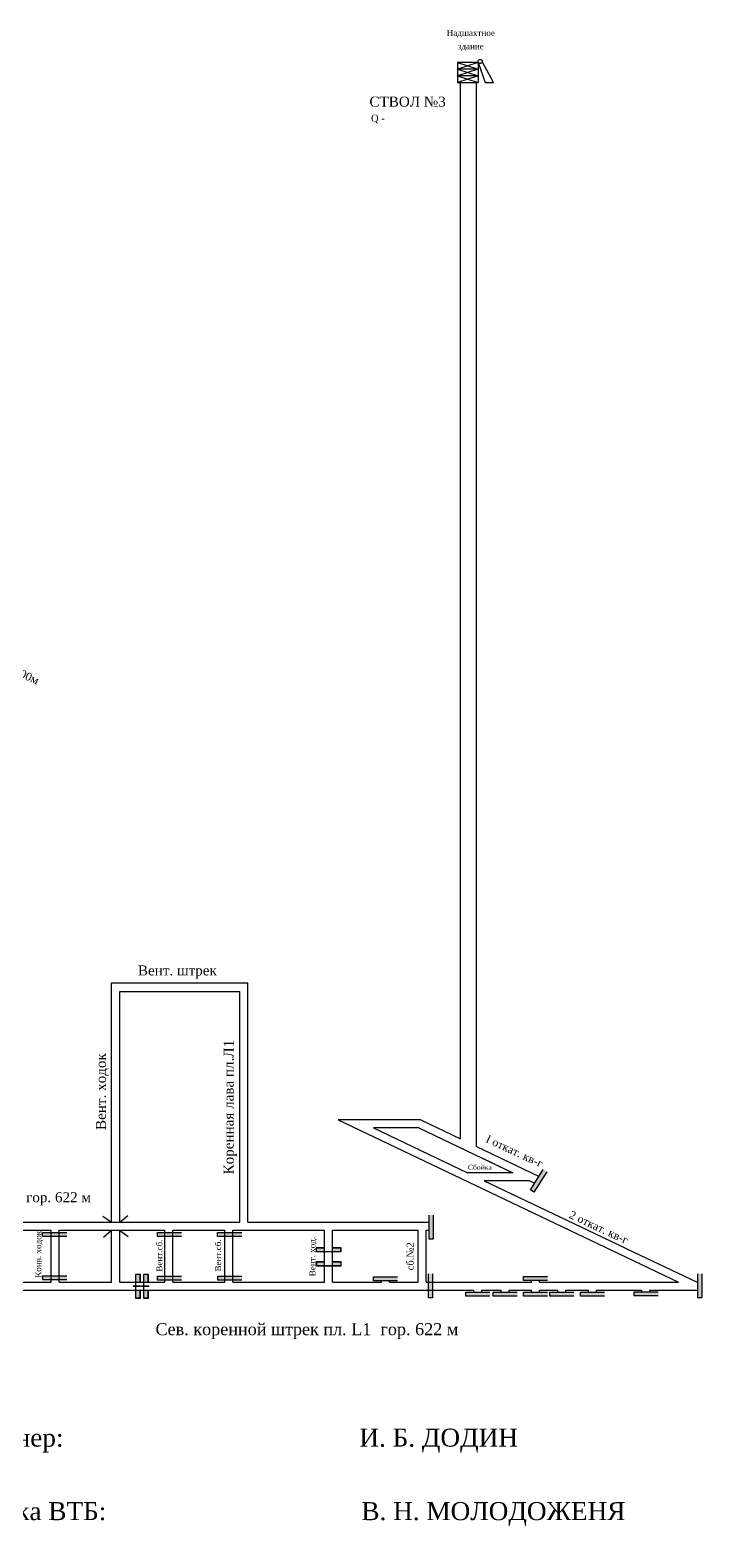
# Model space of a CAD drawing. Header units: millimetres. Extents: x -1215 to 285, y -426 to 439.
# Drawn here: x -51 to 285, y -426 to 322 of the extents above; entities that cross this region are included whole.
import ezdxf

# ---------------------------------------------------------------- set-up
doc = ezdxf.new("R2010")
doc.units = ezdxf.units.MM
doc.layers.add('Двери', color=7, linetype='Continuous')
doc.layers.add('Перемычки', color=7, linetype='Continuous')
doc.styles.get("Standard").update_dxf_attribs({"font": 'TIMES.TTF', "height": 10})

msp = doc.modelspace()

# ---------------------------------------------------------------- hatches: boundary and pattern name
at = {"layer": 'Двери'}
h = msp.add_hatch(color=256, dxfattribs=at)
h.paths.add_polyline_path([(96.12, -286.35), (92.02, -286.35), (92.02, -288.55), (96.12, -288.55), (96.12, -288.45), (92.12, -288.45), (92.12, -286.45), (96.12, -286.45)])
h.paths.add_polyline_path([(100.12, -288.45), (96.12, -288.45), (96.12, -288.55), (100.12, -288.55)])
h.paths.add_polyline_path([(104.22, -286.35), (100.12, -286.35), (100.12, -286.45), (104.12, -286.45), (104.12, -288.45), (100.12, -288.45), (100.12, -288.55), (104.22, -288.55)])
h = msp.add_hatch(color=3, dxfattribs=at)
h.paths.add_polyline_path([(92.12, -286.45), (92.12, -288.45), (96.12, -288.45), (96.12, -286.45)])
h.paths.add_polyline_path([(104.12, -288.45), (104.12, -286.45), (100.12, -286.45), (100.12, -288.45)])
h = msp.add_hatch(color=256, dxfattribs=at)
h.paths.add_polyline_path([(96.21, -293.37), (92.11, -293.37), (92.11, -295.57), (96.21, -295.57), (96.21, -295.47), (92.21, -295.47), (92.21, -293.47), (96.21, -293.47)])
h.paths.add_polyline_path([(100.21, -295.47), (96.21, -295.47), (96.21, -295.57), (100.21, -295.57)])
h.paths.add_polyline_path([(104.31, -293.37), (100.21, -293.37), (100.21, -293.47), (104.21, -293.47), (104.21, -295.47), (100.21, -295.47), (100.21, -295.57), (104.31, -295.57)])
h = msp.add_hatch(color=3, dxfattribs=at)
h.paths.add_polyline_path([(92.21, -293.47), (92.21, -295.47), (96.21, -295.47), (96.21, -293.47)])
h.paths.add_polyline_path([(104.21, -295.47), (104.21, -293.47), (100.21, -293.47), (100.21, -295.47)])
h = msp.add_hatch(color=256, dxfattribs=at)
h.paths.add_polyline_path([(3.95, -303.67), (3.95, -299.57), (1.75, -299.57), (1.75, -303.67), (1.85, -303.67), (1.85, -299.67), (3.85, -299.67), (3.85, -303.67)])
h.paths.add_polyline_path([(1.85, -307.67), (1.85, -303.67), (1.75, -303.67), (1.75, -307.67)])
h.paths.add_polyline_path([(3.95, -311.77), (3.95, -307.67), (3.85, -307.67), (3.85, -311.67), (1.85, -311.67), (1.85, -307.67), (1.75, -307.67), (1.75, -311.77)])
h = msp.add_hatch(color=3, dxfattribs=at)
h.paths.add_polyline_path([(3.85, -299.67), (1.85, -299.67), (1.85, -303.67), (3.85, -303.67)])
h.paths.add_polyline_path([(1.85, -311.67), (3.85, -311.67), (3.85, -307.67), (1.85, -307.67)])
h = msp.add_hatch(color=256, dxfattribs=at)
h.paths.add_polyline_path([(7.95, -303.67), (7.95, -299.57), (5.75, -299.57), (5.75, -303.67), (5.85, -303.67), (5.85, -299.67), (7.85, -299.67), (7.85, -303.67)])
h.paths.add_polyline_path([(5.85, -307.67), (5.85, -303.67), (5.75, -303.67), (5.75, -307.67)])
h.paths.add_polyline_path([(7.95, -311.77), (7.95, -307.67), (7.85, -307.67), (7.85, -311.67), (5.85, -311.67), (5.85, -307.67), (5.75, -307.67), (5.75, -311.77)])
h = msp.add_hatch(color=3, dxfattribs=at)
h.paths.add_polyline_path([(7.85, -299.67), (5.85, -299.67), (5.85, -303.67), (7.85, -303.67)])
h.paths.add_polyline_path([(5.85, -311.67), (7.85, -311.67), (7.85, -307.67), (5.85, -307.67)])
at = {"layer": 'Перемычки'}
h = msp.add_hatch(color=256, dxfattribs=at)
h.paths.add_polyline_path([(200.67, -258.74), (202.88, -255.29), (202.79, -255.23), (200.64, -258.6), (198.95, -257.52), (201.11, -254.15), (201.03, -254.1), (198.81, -257.55)])
h.paths.add_polyline_path([(202.79, -255.23), (202.88, -255.29), (207.25, -248.47), (205.39, -247.28), (201.03, -254.1), (201.11, -254.15), (205.42, -247.42), (207.11, -248.5)])
h = msp.add_hatch(color=3, dxfattribs=at)
h.paths.add_polyline_path([(198.95, -257.52), (200.64, -258.6), (202.79, -255.23), (201.11, -254.15)])
h.paths.add_polyline_path([(204.95, -251.86), (203.27, -250.79), (201.11, -254.15), (202.79, -255.23)])
h.paths.add_polyline_path([(204.95, -251.86), (207.11, -248.5), (205.42, -247.42), (203.27, -250.79)])
h = msp.add_hatch(color=256, dxfattribs=at)
h.paths.add_polyline_path([(150.4, -282.32), (150.4, -278.22), (150.3, -278.22), (150.3, -282.22), (148.3, -282.22), (148.3, -278.22), (148.2, -278.22), (148.2, -282.32)])
h.paths.add_polyline_path([(150.3, -278.22), (150.4, -278.22), (150.4, -270.12), (148.2, -270.12), (148.2, -278.22), (148.3, -278.22), (148.3, -270.22), (150.3, -270.22)])
h = msp.add_hatch(color=3, dxfattribs=at)
h.paths.add_polyline_path([(148.3, -282.22), (150.3, -282.22), (150.3, -278.22), (148.3, -278.22)])
h.paths.add_polyline_path([(150.3, -274.22), (148.3, -274.22), (148.3, -278.22), (150.3, -278.22)])
h.paths.add_polyline_path([(150.3, -274.22), (150.3, -270.22), (148.3, -270.22), (148.3, -274.22)])
h = msp.add_hatch(color=256, dxfattribs=at)
h.paths.add_polyline_path([(-44.84, -280.94), (-40.74, -280.94), (-40.74, -280.84), (-44.74, -280.84), (-44.74, -278.84), (-40.74, -278.84), (-40.74, -278.74), (-44.84, -278.74)])
h.paths.add_polyline_path([(-40.74, -280.84), (-40.74, -280.94), (-32.64, -280.94), (-32.64, -278.74), (-40.74, -278.74), (-40.74, -278.84), (-32.74, -278.84), (-32.74, -280.84)])
h = msp.add_hatch(color=3, dxfattribs=at)
h.paths.add_polyline_path([(-44.74, -278.84), (-44.74, -280.84), (-40.74, -280.84), (-40.74, -278.84)])
h.paths.add_polyline_path([(-36.74, -280.84), (-36.74, -278.84), (-40.74, -278.84), (-40.74, -280.84)])
h.paths.add_polyline_path([(-36.74, -280.84), (-32.74, -280.84), (-32.74, -278.84), (-36.74, -278.84)])
h = msp.add_hatch(color=256, dxfattribs=at)
h.paths.add_polyline_path([(12.5, -280.94), (16.6, -280.94), (16.6, -280.84), (12.6, -280.84), (12.6, -278.84), (16.6, -278.84), (16.6, -278.74), (12.5, -278.74)])
h.paths.add_polyline_path([(16.6, -280.84), (16.6, -280.94), (24.7, -280.94), (24.7, -278.74), (16.6, -278.74), (16.6, -278.84), (24.6, -278.84), (24.6, -280.84)])
h = msp.add_hatch(color=3, dxfattribs=at)
h.paths.add_polyline_path([(12.6, -278.84), (12.6, -280.84), (16.6, -280.84), (16.6, -278.84)])
h.paths.add_polyline_path([(20.6, -280.84), (20.6, -278.84), (16.6, -278.84), (16.6, -280.84)])
h.paths.add_polyline_path([(20.6, -280.84), (24.6, -280.84), (24.6, -278.84), (20.6, -278.84)])
h = msp.add_hatch(color=256, dxfattribs=at)
h.paths.add_polyline_path([(42.6, -280.94), (46.7, -280.94), (46.7, -280.84), (42.7, -280.84), (42.7, -278.84), (46.7, -278.84), (46.7, -278.74), (42.6, -278.74)])
h.paths.add_polyline_path([(46.7, -280.84), (46.7, -280.94), (54.8, -280.94), (54.8, -278.74), (46.7, -278.74), (46.7, -278.84), (54.7, -278.84), (54.7, -280.84)])
h = msp.add_hatch(color=3, dxfattribs=at)
h.paths.add_polyline_path([(42.7, -278.84), (42.7, -280.84), (46.7, -280.84), (46.7, -278.84)])
h.paths.add_polyline_path([(50.7, -280.84), (50.7, -278.84), (46.7, -278.84), (46.7, -280.84)])
h.paths.add_polyline_path([(50.7, -280.84), (54.7, -280.84), (54.7, -278.84), (50.7, -278.84)])
h = msp.add_hatch(color=256, dxfattribs=at)
h.paths.add_polyline_path([(-44.81, -302.51), (-40.71, -302.51), (-40.71, -302.41), (-44.71, -302.41), (-44.71, -300.41), (-40.71, -300.41), (-40.71, -300.31), (-44.81, -300.31)])
h.paths.add_polyline_path([(-40.71, -302.41), (-40.71, -302.51), (-32.61, -302.51), (-32.61, -300.31), (-40.71, -300.31), (-40.71, -300.41), (-32.71, -300.41), (-32.71, -302.41)])
h = msp.add_hatch(color=3, dxfattribs=at)
h.paths.add_polyline_path([(-44.71, -300.41), (-44.71, -302.41), (-40.71, -302.41), (-40.71, -300.41)])
h.paths.add_polyline_path([(-36.71, -302.41), (-36.71, -300.41), (-40.71, -300.41), (-40.71, -302.41)])
h.paths.add_polyline_path([(-36.71, -302.41), (-32.71, -302.41), (-32.71, -300.41), (-36.71, -300.41)])
h = msp.add_hatch(color=256, dxfattribs=at)
h.paths.add_polyline_path([(12.53, -302.79), (16.63, -302.79), (16.63, -302.69), (12.63, -302.69), (12.63, -300.69), (16.63, -300.69), (16.63, -300.59), (12.53, -300.59)])
h.paths.add_polyline_path([(16.63, -302.69), (16.63, -302.79), (24.73, -302.79), (24.73, -300.59), (16.63, -300.59), (16.63, -300.69), (24.63, -300.69), (24.63, -302.69)])
h = msp.add_hatch(color=3, dxfattribs=at)
h.paths.add_polyline_path([(12.63, -300.69), (12.63, -302.69), (16.63, -302.69), (16.63, -300.69)])
h.paths.add_polyline_path([(20.63, -302.69), (20.63, -300.69), (16.63, -300.69), (16.63, -302.69)])
h.paths.add_polyline_path([(20.63, -302.69), (24.63, -302.69), (24.63, -300.69), (20.63, -300.69)])
h = msp.add_hatch(color=256, dxfattribs=at)
h.paths.add_polyline_path([(42.64, -302.79), (46.74, -302.79), (46.74, -302.69), (42.74, -302.69), (42.74, -300.69), (46.74, -300.69), (46.74, -300.59), (42.64, -300.59)])
h.paths.add_polyline_path([(46.74, -302.69), (46.74, -302.79), (54.84, -302.79), (54.84, -300.59), (46.74, -300.59), (46.74, -300.69), (54.74, -300.69), (54.74, -302.69)])
h = msp.add_hatch(color=3, dxfattribs=at)
h.paths.add_polyline_path([(42.74, -300.69), (42.74, -302.69), (46.74, -302.69), (46.74, -300.69)])
h.paths.add_polyline_path([(50.74, -302.69), (50.74, -300.69), (46.74, -300.69), (46.74, -302.69)])
h.paths.add_polyline_path([(50.74, -302.69), (54.74, -302.69), (54.74, -300.69), (50.74, -300.69)])
h = msp.add_hatch(color=256, dxfattribs=at)
h.paths.add_polyline_path([(120.5, -303.07), (124.6, -303.07), (124.6, -302.97), (120.6, -302.97), (120.6, -300.97), (124.6, -300.97), (124.6, -300.87), (120.5, -300.87)])
h.paths.add_polyline_path([(124.6, -302.97), (124.6, -303.07), (132.7, -303.07), (132.7, -300.87), (124.6, -300.87), (124.6, -300.97), (132.6, -300.97), (132.6, -302.97)])
h = msp.add_hatch(color=3, dxfattribs=at)
h.paths.add_polyline_path([(120.6, -300.97), (120.6, -302.97), (124.6, -302.97), (124.6, -300.97)])
h.paths.add_polyline_path([(128.6, -302.97), (128.6, -300.97), (124.6, -300.97), (124.6, -302.97)])
h.paths.add_polyline_path([(128.6, -302.97), (132.6, -302.97), (132.6, -300.97), (128.6, -300.97)])
h = msp.add_hatch(color=256, dxfattribs=at)
h.paths.add_polyline_path([(150.22, -311.62), (150.22, -307.52), (150.12, -307.52), (150.12, -311.52), (148.12, -311.52), (148.12, -307.52), (148.02, -307.52), (148.02, -311.62)])
h.paths.add_polyline_path([(150.12, -307.52), (150.22, -307.52), (150.22, -299.42), (148.02, -299.42), (148.02, -307.52), (148.12, -307.52), (148.12, -299.52), (150.12, -299.52)])
h = msp.add_hatch(color=3, dxfattribs=at)
h.paths.add_polyline_path([(148.12, -311.52), (150.12, -311.52), (150.12, -307.52), (148.12, -307.52)])
h.paths.add_polyline_path([(150.12, -303.52), (148.12, -303.52), (148.12, -307.52), (150.12, -307.52)])
h.paths.add_polyline_path([(150.12, -303.52), (150.12, -299.52), (148.12, -299.52), (148.12, -303.52)])
h = msp.add_hatch(color=256, dxfattribs=at)
h.paths.add_polyline_path([(195.36, -302.98), (199.46, -302.98), (199.46, -302.88), (195.46, -302.88), (195.46, -300.88), (199.46, -300.88), (199.46, -300.78), (195.36, -300.78)])
h.paths.add_polyline_path([(199.46, -302.88), (199.46, -302.98), (207.56, -302.98), (207.56, -300.78), (199.46, -300.78), (199.46, -300.88), (207.46, -300.88), (207.46, -302.88)])
h = msp.add_hatch(color=3, dxfattribs=at)
h.paths.add_polyline_path([(195.46, -300.88), (195.46, -302.88), (199.46, -302.88), (199.46, -300.88)])
h.paths.add_polyline_path([(203.46, -302.88), (203.46, -300.88), (199.46, -300.88), (199.46, -302.88)])
h.paths.add_polyline_path([(203.46, -302.88), (207.46, -302.88), (207.46, -300.88), (203.46, -300.88)])
h = msp.add_hatch(color=256, dxfattribs=at)
h.paths.add_polyline_path([(284.74, -311.56), (284.74, -307.46), (284.64, -307.46), (284.64, -311.46), (282.64, -311.46), (282.64, -307.46), (282.54, -307.46), (282.54, -311.56)])
h.paths.add_polyline_path([(284.64, -307.46), (284.74, -307.46), (284.74, -299.36), (282.54, -299.36), (282.54, -307.46), (282.64, -307.46), (282.64, -299.46), (284.64, -299.46)])
h = msp.add_hatch(color=3, dxfattribs=at)
h.paths.add_polyline_path([(282.64, -311.46), (284.64, -311.46), (284.64, -307.46), (282.64, -307.46)])
h.paths.add_polyline_path([(284.64, -303.46), (282.64, -303.46), (282.64, -307.46), (284.64, -307.46)])
h.paths.add_polyline_path([(284.64, -303.46), (284.64, -299.46), (282.64, -299.46), (282.64, -303.46)])
h = msp.add_hatch(color=256, dxfattribs=at)
h.paths.add_polyline_path([(166.57, -310.78), (170.67, -310.78), (170.67, -310.68), (166.67, -310.68), (166.67, -308.68), (170.67, -308.68), (170.67, -308.58), (166.57, -308.58)])
h.paths.add_polyline_path([(170.67, -310.68), (170.67, -310.78), (178.77, -310.78), (178.77, -308.58), (170.67, -308.58), (170.67, -308.68), (178.67, -308.68), (178.67, -310.68)])
h = msp.add_hatch(color=3, dxfattribs=at)
h.paths.add_polyline_path([(166.67, -308.68), (166.67, -310.68), (170.67, -310.68), (170.67, -308.68)])
h.paths.add_polyline_path([(174.67, -310.68), (174.67, -308.68), (170.67, -308.68), (170.67, -310.68)])
h.paths.add_polyline_path([(174.67, -310.68), (178.67, -310.68), (178.67, -308.68), (174.67, -308.68)])
h = msp.add_hatch(color=256, dxfattribs=at)
h.paths.add_polyline_path([(180.26, -310.78), (184.36, -310.78), (184.36, -310.68), (180.36, -310.68), (180.36, -308.68), (184.36, -308.68), (184.36, -308.58), (180.26, -308.58)])
h.paths.add_polyline_path([(184.36, -310.68), (184.36, -310.78), (192.46, -310.78), (192.46, -308.58), (184.36, -308.58), (184.36, -308.68), (192.36, -308.68), (192.36, -310.68)])
h = msp.add_hatch(color=3, dxfattribs=at)
h.paths.add_polyline_path([(180.36, -308.68), (180.36, -310.68), (184.36, -310.68), (184.36, -308.68)])
h.paths.add_polyline_path([(188.36, -310.68), (188.36, -308.68), (184.36, -308.68), (184.36, -310.68)])
h.paths.add_polyline_path([(188.36, -310.68), (192.36, -310.68), (192.36, -308.68), (188.36, -308.68)])
h = msp.add_hatch(color=256, dxfattribs=at)
h.paths.add_polyline_path([(195.36, -310.78), (199.46, -310.78), (199.46, -310.68), (195.46, -310.68), (195.46, -308.68), (199.46, -308.68), (199.46, -308.58), (195.36, -308.58)])
h.paths.add_polyline_path([(199.46, -310.68), (199.46, -310.78), (207.56, -310.78), (207.56, -308.58), (199.46, -308.58), (199.46, -308.68), (207.46, -308.68), (207.46, -310.68)])
h = msp.add_hatch(color=3, dxfattribs=at)
h.paths.add_polyline_path([(195.46, -308.68), (195.46, -310.68), (199.46, -310.68), (199.46, -308.68)])
h.paths.add_polyline_path([(203.46, -310.68), (203.46, -308.68), (199.46, -308.68), (199.46, -310.68)])
h.paths.add_polyline_path([(203.46, -310.68), (207.46, -310.68), (207.46, -308.68), (203.46, -308.68)])
h = msp.add_hatch(color=256, dxfattribs=at)
h.paths.add_polyline_path([(208.63, -310.78), (212.73, -310.78), (212.73, -310.68), (208.73, -310.68), (208.73, -308.68), (212.73, -308.68), (212.73, -308.58), (208.63, -308.58)])
h.paths.add_polyline_path([(212.73, -310.68), (212.73, -310.78), (220.83, -310.78), (220.83, -308.58), (212.73, -308.58), (212.73, -308.68), (220.73, -308.68), (220.73, -310.68)])
h = msp.add_hatch(color=3, dxfattribs=at)
h.paths.add_polyline_path([(208.73, -308.68), (208.73, -310.68), (212.73, -310.68), (212.73, -308.68)])
h.paths.add_polyline_path([(216.73, -310.68), (216.73, -308.68), (212.73, -308.68), (212.73, -310.68)])
h.paths.add_polyline_path([(216.73, -310.68), (220.73, -310.68), (220.73, -308.68), (216.73, -308.68)])
h = msp.add_hatch(color=256, dxfattribs=at)
h.paths.add_polyline_path([(223.85, -310.78), (227.95, -310.78), (227.95, -310.68), (223.95, -310.68), (223.95, -308.68), (227.95, -308.68), (227.95, -308.58), (223.85, -308.58)])
h.paths.add_polyline_path([(227.95, -310.68), (227.95, -310.78), (236.05, -310.78), (236.05, -308.58), (227.95, -308.58), (227.95, -308.68), (235.95, -308.68), (235.95, -310.68)])
h = msp.add_hatch(color=3, dxfattribs=at)
h.paths.add_polyline_path([(223.95, -308.68), (223.95, -310.68), (227.95, -310.68), (227.95, -308.68)])
h.paths.add_polyline_path([(231.95, -310.68), (231.95, -308.68), (227.95, -308.68), (227.95, -310.68)])
h.paths.add_polyline_path([(231.95, -310.68), (235.95, -310.68), (235.95, -308.68), (231.95, -308.68)])
h = msp.add_hatch(color=256, dxfattribs=at)
h.paths.add_polyline_path([(250.67, -310.51), (254.77, -310.51), (254.77, -310.41), (250.77, -310.41), (250.77, -308.41), (254.77, -308.41), (254.77, -308.31), (250.67, -308.31)])
h.paths.add_polyline_path([(254.77, -310.41), (254.77, -310.51), (262.87, -310.51), (262.87, -308.31), (254.77, -308.31), (254.77, -308.41), (262.77, -308.41), (262.77, -310.41)])
h = msp.add_hatch(color=3, dxfattribs=at)
h.paths.add_polyline_path([(250.77, -308.41), (250.77, -310.41), (254.77, -310.41), (254.77, -308.41)])
h.paths.add_polyline_path([(258.77, -310.41), (258.77, -308.41), (254.77, -308.41), (254.77, -310.41)])
h.paths.add_polyline_path([(258.77, -310.41), (262.77, -310.41), (262.77, -308.41), (258.77, -308.41)])

# ---------------------------------------------------------------- linework, layer by layer
for p, q in [((172.87, 305.82), (162.61, 302.49)), ((162.61, 305.82), (172.87, 302.49)), ((172.87, 305.82), (162.61, 305.82)), ((162.61, 305.82), (162.61, 295.82)), ((162.61, 302.49), (172.87, 299.15)), ((172.87, 302.49), (162.61, 299.15)), ((172.87, 302.49), (162.61, 302.49)), ((172.87, 299.15), (162.61, 295.82)), ((162.61, 299.15), (172.87, 295.82)), ((172.87, 299.15), (162.61, 299.15)), ((172.87, 305.82), (176.42, 295.81)), ((172.87, 305.82), (172.87, 295.82)), ((180.6, 295.81), (174.91, 306.31)), ((162.61, 295.82), (172.87, 295.82)), ((162.61, 295.82), (162.61, 295.82)), ((164.04, -89.11), (164.04, 295.82)), ((172.04, -89.11), (172.04, 295.82)), ((176.42, 295.81), (180.6, 295.81)), ((164.04, -232.06), (164.04, -89.11)), ((172.04, -235.88), (172.04, -89.11)), ((-10.26, -273.69), (-10.26, -154.11)), ((-10.26, -154.11), (57.82, -154.11)), ((57.82, -273.69), (57.82, -154.11)), ((-6.26, -273.69), (-6.26, -158.42)), ((-6.26, -158.42), (53.82, -158.42)), ((53.82, -273.69), (53.82, -158.42)), ((102.91, -222.59), (218.42, -277.69)), ((144.19, -222.59), (102.91, -222.59)), ((144.19, -222.59), (164.04, -232.06)), ((120.58, -226.59), (167.47, -248.96)), ((143.29, -226.59), (120.58, -226.59)), ((143.29, -226.59), (190.18, -248.96)), ((172.04, -235.88), (203.27, -250.77)), ((175.08, -241.76), (190.18, -248.96)), ((190.18, -248.96), (167.47, -248.96)), ((198.56, -252.96), (175.86, -252.96)), ((175.86, -252.96), (227.72, -277.69)), ((198.56, -252.96), (201.1, -254.17)), ((-56.81, -273.69), (-6.26, -273.69)), ((-14.64, -270.58), (-10.31, -273.66)), ((-6.26, -273.69), (-2.19, -270.28)), ((-6.26, -273.69), (37.15, -273.69)), ((-6.26, -273.69), (-6.13, -273.69)), ((36.93, -273.69), (53.82, -273.69)), ((57.82, -273.69), (148.3, -273.69)), ((-56.81, -277.69), (-40.41, -277.69)), ((-40.42, -303.69), (-40.41, -277.69)), ((-36.42, -303.69), (-36.41, -277.69)), ((-36.41, -277.69), (-6.26, -277.69)), ((-14.38, -281.14), (-10.31, -277.72)), ((-10.26, -303.69), (-10.26, -277.69)), ((-6.28, -277.67), (-1.95, -280.75)), ((-6.26, -277.69), (-1.18, -277.69)), ((-6.26, -277.69), (14.58, -277.69)), ((-6.26, -303.69), (-6.26, -277.69)), ((-1.18, -277.69), (10.58, -277.69)), ((14.58, -277.69), (16.27, -277.69)), ((16.27, -303.69), (16.27, -277.69)), ((20.27, -303.69), (20.27, -277.69)), ((20.27, -277.69), (41.15, -277.69)), ((41.15, -277.69), (46.35, -277.69)), ((46.35, -303.69), (46.35, -277.69)), ((50.35, -303.69), (50.35, -277.69)), ((50.35, -277.69), (52.01, -277.69)), ((51.73, -277.69), (96.13, -277.69)), ((96.13, -303.69), (96.13, -277.69)), ((100.13, -303.69), (100.13, -277.69)), ((100.13, -277.69), (142.96, -277.69)), ((142.96, -303.69), (142.96, -277.69)), ((146.96, -303.69), (146.96, -277.68)), ((146.96, -277.68), (148.27, -277.68)), ((218.42, -277.69), (250.61, -293.04)), ((227.72, -277.69), (250.61, -288.61)), ((250.61, -288.61), (282.23, -303.69)), ((250.61, -293.04), (272.94, -303.69)), ((-56.81, -303.69), (-40.42, -303.69)), ((-36.42, -303.69), (-19.73, -303.69)), ((-21.26, -303.69), (-10.26, -303.69)), ((-6.26, -303.69), (10.58, -303.69)), ((-6.26, -303.69), (14.58, -303.69)), ((14.58, -303.69), (16.27, -303.69)), ((20.27, -303.69), (46.35, -303.69)), ((50.35, -303.69), (52.01, -303.69)), ((51.37, -303.69), (84.03, -303.69)), ((83.67, -303.69), (94.27, -303.69)), ((93.41, -303.69), (93.45, -303.69)), ((93.45, -303.69), (96.13, -303.69)), ((100.13, -303.69), (124.6, -303.69)), ((124.6, -303.69), (124.6, -302.97)), ((128.6, -303.69), (128.6, -302.97)), ((128.6, -303.69), (142.96, -303.69)), ((146.96, -303.69), (199.46, -303.69)), ((199.46, -303.69), (199.46, -302.88)), ((203.46, -303.69), (203.46, -302.88)), ((203.46, -303.69), (239.03, -303.69)), ((239.03, -303.69), (250.61, -303.69)), ((250.61, -303.69), (272.94, -303.69)), ((271.88, -303.69), (272.94, -303.69)), ((282.23, -303.69), (282.64, -303.69)), ((-56.81, -307.69), (14.58, -307.69)), ((14.58, -307.69), (41.15, -307.69)), ((41.15, -307.69), (163.04, -307.69)), ((163.04, -307.69), (170.67, -307.69)), ((170.67, -308.68), (170.67, -307.69)), ((174.67, -308.68), (174.67, -307.69)), ((174.67, -307.69), (184.36, -307.69)), ((184.36, -308.68), (184.36, -307.69)), ((188.36, -308.68), (188.36, -307.69)), ((188.36, -307.69), (199.46, -307.69)), ((199.46, -308.68), (199.46, -307.69)), ((203.46, -308.68), (203.46, -307.69)), ((203.46, -307.69), (212.73, -307.69)), ((212.73, -308.68), (212.73, -307.69)), ((216.73, -308.68), (216.73, -307.69)), ((216.73, -307.69), (227.93, -307.69)), ((227.93, -308.68), (227.93, -307.69)), ((231.93, -308.68), (231.93, -307.69)), ((231.93, -307.69), (238.64, -307.69)), ((235.75, -307.69), (250.61, -307.69)), ((250.61, -307.69), (252.61, -307.69)), ((252.61, -307.69), (254.42, -307.69)), ((254.42, -307.69), (254.56, -308.41)), ((258.5, -307.69), (258.64, -308.41)), ((258.5, -307.69), (266.49, -307.69)), ((266.49, -307.69), (282.64, -307.69))]:
    msp.add_line(p, q)
msp.add_circle((173.87, 306.34), 1.04)
at = {"layer": 'Двери'}
for p, q in [((0.42, -305.46), (4.08, -305.46)), ((0.42, -305.46), (4.08, -305.46)), ((0.42, -305.46), (4.08, -305.46)), ((0.42, -305.46), (4.08, -305.46)), ((0.42, -305.46), (0.42, -305.6)), ((0.42, -305.47), (4.08, -305.47)), ((0.42, -305.48), (4.08, -305.48)), ((0.42, -305.49), (4.08, -305.49)), ((0.42, -305.5), (4.08, -305.5)), ((0.42, -305.51), (4.08, -305.51)), ((0.42, -305.52), (4.08, -305.52)), ((0.42, -305.53), (4.08, -305.53)), ((0.42, -305.54), (4.08, -305.54)), ((0.42, -305.55), (4.08, -305.55)), ((0.42, -305.56), (4.08, -305.56)), ((0.42, -305.57), (4.08, -305.57)), ((0.42, -305.58), (4.08, -305.58)), ((0.42, -305.59), (4.08, -305.59)), ((0.42, -305.6), (4.08, -305.6)), ((4.08, -305.46), (4.08, -305.6)), ((4.69, -305.46), (8.35, -305.46)), ((4.69, -305.46), (4.69, -305.6)), ((4.69, -305.46), (8.35, -305.46)), ((4.69, -305.46), (8.35, -305.46)), ((4.69, -305.46), (8.35, -305.46)), ((4.69, -305.47), (8.35, -305.47)), ((4.69, -305.48), (8.35, -305.48)), ((4.69, -305.49), (8.35, -305.49)), ((4.69, -305.5), (8.35, -305.5)), ((4.69, -305.51), (8.35, -305.51)), ((4.69, -305.52), (8.35, -305.52)), ((4.69, -305.53), (8.35, -305.53)), ((4.69, -305.54), (8.35, -305.54)), ((4.69, -305.55), (8.35, -305.55)), ((4.69, -305.56), (8.35, -305.56)), ((4.69, -305.57), (8.35, -305.57)), ((4.69, -305.58), (8.35, -305.58)), ((4.69, -305.59), (8.35, -305.59)), ((4.69, -305.6), (8.35, -305.6)), ((8.35, -305.46), (8.35, -305.6))]:
    msp.add_line(p, q, dxfattribs=at)
for points in [[(100.12, -286.35), (104.22, -286.35), (104.22, -288.55), (92.02, -288.55), (92.02, -286.35), (96.12, -286.35)], [(100.12, -286.45), (104.12, -286.45), (104.12, -288.45), (92.12, -288.45), (92.12, -286.45), (96.12, -286.45)], [(100.21, -293.37), (104.31, -293.37), (104.31, -295.57), (92.11, -295.57), (92.11, -293.37), (96.21, -293.37)], [(100.21, -293.47), (104.21, -293.47), (104.21, -295.47), (92.21, -295.47), (92.21, -293.47), (96.21, -293.47)], [(3.95, -307.67), (3.95, -311.77), (1.75, -311.77), (1.75, -299.57), (3.95, -299.57), (3.95, -303.67)], [(3.85, -307.67), (3.85, -311.67), (1.85, -311.67), (1.85, -299.67), (3.85, -299.67), (3.85, -303.67)], [(7.95, -307.67), (7.95, -311.77), (5.75, -311.77), (5.75, -299.57), (7.95, -299.57), (7.95, -303.67)], [(7.85, -307.67), (7.85, -311.67), (5.85, -311.67), (5.85, -299.67), (7.85, -299.67), (7.85, -303.67)]]:
    msp.add_lwpolyline(points, dxfattribs=at)
at = {"layer": 'Перемычки'}
for points in [[(207.11, -248.5), (200.64, -258.6), (198.95, -257.52), (205.42, -247.42)], [(150.3, -270.22), (150.3, -282.22), (148.3, -282.22), (148.3, -270.22)], [(-32.74, -280.84), (-44.74, -280.84), (-44.74, -278.84), (-32.74, -278.84)], [(24.6, -280.84), (12.6, -280.84), (12.6, -278.84), (24.6, -278.84)], [(54.7, -280.84), (42.7, -280.84), (42.7, -278.84), (54.7, -278.84)], [(-32.71, -302.41), (-44.71, -302.41), (-44.71, -300.41), (-32.71, -300.41)], [(24.63, -302.69), (12.63, -302.69), (12.63, -300.69), (24.63, -300.69)], [(54.74, -302.69), (42.74, -302.69), (42.74, -300.69), (54.74, -300.69)], [(132.6, -302.97), (120.6, -302.97), (120.6, -300.97), (132.6, -300.97)], [(150.12, -299.52), (150.12, -311.52), (148.12, -311.52), (148.12, -299.52)], [(207.46, -302.88), (195.46, -302.88), (195.46, -300.88), (207.46, -300.88)], [(284.64, -299.46), (284.64, -311.46), (282.64, -311.46), (282.64, -299.46)], [(178.67, -310.68), (166.67, -310.68), (166.67, -308.68), (178.67, -308.68)], [(192.36, -310.68), (180.36, -310.68), (180.36, -308.68), (192.36, -308.68)], [(207.46, -310.68), (195.46, -310.68), (195.46, -308.68), (207.46, -308.68)], [(220.73, -310.68), (208.73, -310.68), (208.73, -308.68), (220.73, -308.68)], [(235.95, -310.68), (223.95, -310.68), (223.95, -308.68), (235.95, -308.68)], [(262.77, -310.41), (250.77, -310.41), (250.77, -308.41), (262.77, -308.41)]]:
    msp.add_lwpolyline(points, dxfattribs=at)

# ---------------------------------------------------------------- texts
for s, height, p in [('Надшахтное', 3, (157.19, 319.1)), ('здание', 3, (162.71, 312.43)), ('СТВОЛ №3', 5, (118.54, 283.77)), ('Q - ', 3.5, (119.31, 276.26)), ('Вент. штрек', 5, (2.87, -150.37)), ('Сбойка', 2.5, (167.75, -247.48)), ('Сев. групп. штрек пл. L1 гор. 622 м', 5, (-134.92, -263.69)), ('Сев. коренной штрек пл. L1  гор. 622 м', 6, (11.65, -330.13)), ('Начальник уч-ка ВТБ:', 9, (-142.35, -422.56)), ('В. Н. МОЛОДОЖЕНЯ', 9, (114.53, -422.56))]:
    msp.add_text(s, height=height).set_placement(p)
for s, height, rotation, p in [('Кв-г №3 г.400м', 4, 335, (-84.01, 11.81)), ('Коренная лава пл.Л1', 5, 90, (50.71, -249.82)), ('Вент. ходок', 5, 90, (-13.15, -227.59)), ('I откат. кв-г', 4, 335, (176.26, -233.49)), ('2 откат. кв-г', 4, 335, (217.91, -271.34)), ('Конв. ходок', 3, 90, (-45.45, -301.44)), ('Вент.сб.', 3, 90, (15.05, -298.39)), ('Вент.сб.', 3, 90, (44.42, -298.31)), ('Вент. ход.', 3, 90, (91.5, -300.68)), ('сб.№2', 3.5, 90, (140.65, -297.73))]:
    msp.add_text(s, height=height, rotation=rotation).set_placement(p)
at = {"color": 0}
for s, p in [('Главный инженер:', (-142.35, -385.83)), ('И. Б. ДОДИН', (113.52, -385.83))]:
    msp.add_text(s, height=9, dxfattribs=at).set_placement(p)

doc.saveas('drawing.dxf')
